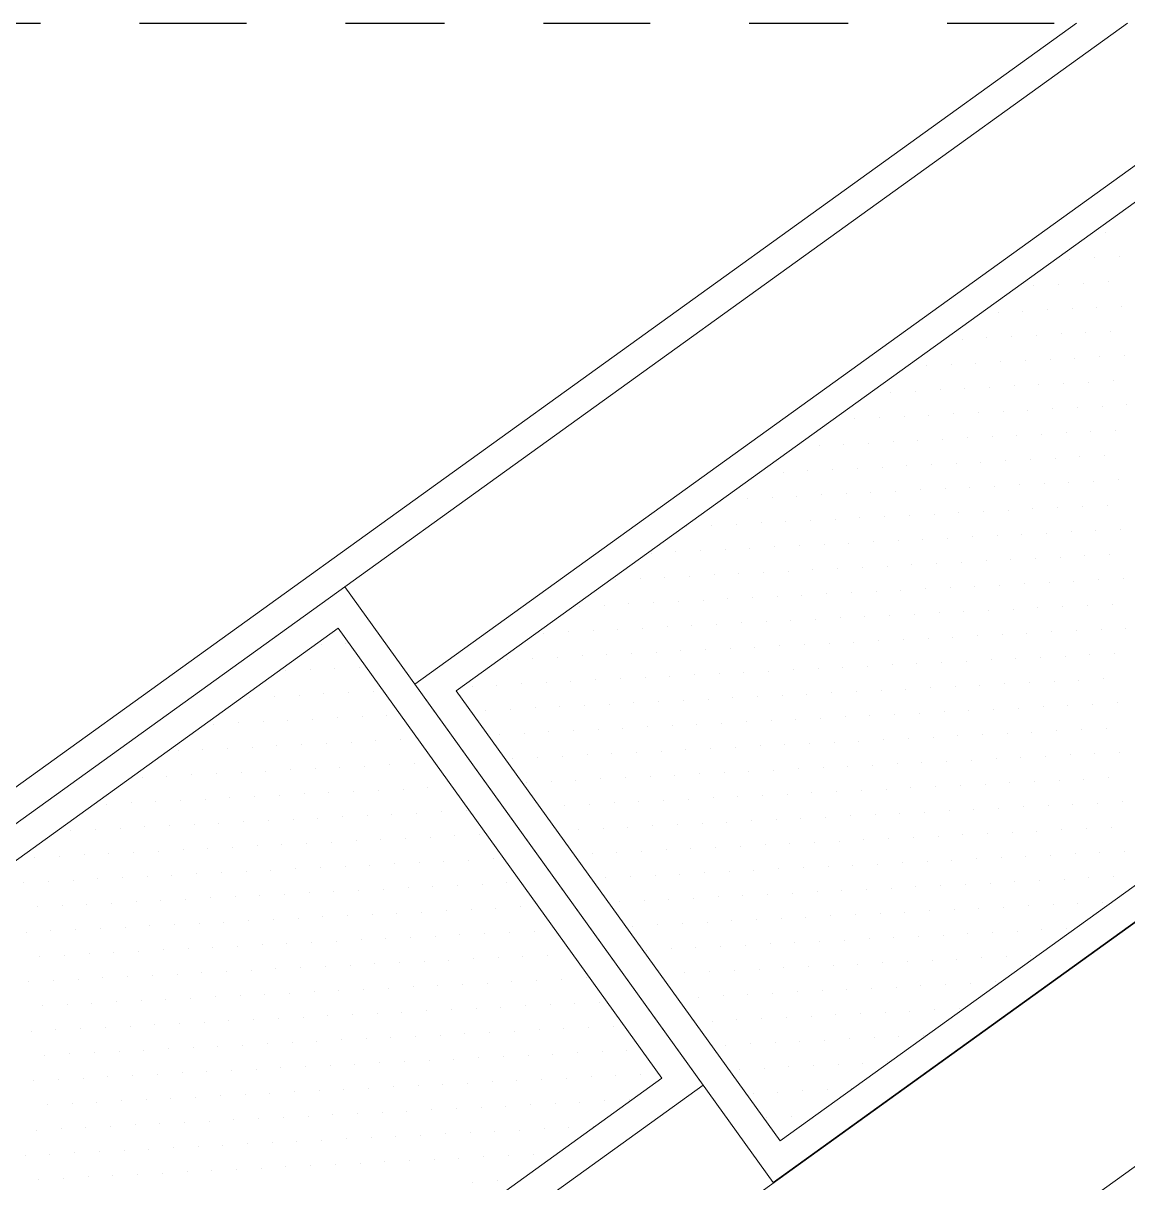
# Model space of a CAD drawing. Header units: inches. Extents: x -1721 to -585, y -6348 to -3019.
# Drawn here: x -822.639 to -821.523, y -3137.836 to -3136.665 of the extents above; entities that cross this region are included whole.
import ezdxf

# ---------------------------------------------------------------- set-up
doc = ezdxf.new("R2010")
doc.units = ezdxf.units.IN
doc.header["$MEASUREMENT"] = 0
doc.linetypes.add('$0$ACAD_ISO10W100', pattern=[18, 12, -3, 0, -3])
doc.layers.add('$0$AA pareti non sezionate', color=2, linetype='Continuous', lineweight=25)
doc.layers.add('$0$AA- arredo', color=8, linetype='Continuous', lineweight=18)

msp = doc.modelspace()

# ---------------------------------------------------------------- linework, layer by layer
at = {"layer": '$0$AA pareti non sezionate', "linetype": '$0$ACAD_ISO10W100', "ltscale": 0.009}
msp.add_line((-823.3371, -3136.6652), (-811.1798, -3136.6652), dxfattribs=at)
at = {"layer": '$0$AA- arredo'}
for p, q in [((-820.2544, -3136.6652), (-823.7544, -3139.1852)), ((-821.5744, -3136.6652), (-823.7544, -3138.2342)), ((-821.523, -3136.6652), (-823.7125, -3138.241)), ((-821.3158, -3136.6652), (-822.243, -3137.3325)), ((-821.2644, -3136.6652), (-822.2011, -3137.3393)), ((-821.8808, -3137.8357), (-820.2544, -3136.6652)), ((-821.874, -3137.7938), (-820.3058, -3136.6652)), ((-820.2544, -3136.9116), (-823.4121, -3139.1852)), ((-822.3137, -3137.2342), (-823.7125, -3138.241)), ((-821.9515, -3137.7374), (-822.3137, -3137.2342)), ((-822.3205, -3137.2761), (-823.6707, -3138.2478)), ((-821.9934, -3137.7306), (-822.3205, -3137.2761)), ((-822.243, -3137.3325), (-821.8808, -3137.8357)), ((-822.2011, -3137.3393), (-821.874, -3137.7938)), ((-823.3436, -3138.7024), (-821.9934, -3137.7306)), ((-823.3504, -3138.7442), (-821.9515, -3137.7374))]:
    msp.add_line(p, q, dxfattribs=at)
at = {"layer": '$0$AA- arredo', "linetype": 'Continuous'}
for p, q in [((-821.5451, -3136.8766), (-821.5451, -3136.8766)), ((-821.5313, -3136.9009), (-821.5313, -3136.9009)), ((-821.5813, -3136.9035), (-821.5813, -3136.9035)), ((-821.5563, -3136.9022), (-821.5563, -3136.9022)), ((-821.6175, -3136.9304), (-821.6175, -3136.9304)), ((-821.5925, -3136.9291), (-821.5925, -3136.9291)), ((-821.5675, -3136.9278), (-821.5675, -3136.9278)), ((-821.5426, -3136.9265), (-821.5426, -3136.9265)), ((-821.6536, -3136.9572), (-821.6536, -3136.9572)), ((-821.6287, -3136.956), (-821.6287, -3136.956)), ((-821.6037, -3136.9547), (-821.6037, -3136.9547)), ((-821.5787, -3136.9534), (-821.5787, -3136.9534)), ((-821.5538, -3136.9521), (-821.5538, -3136.9521)), ((-821.5288, -3136.9509), (-821.5288, -3136.9509)), ((-821.6649, -3136.9828), (-821.6649, -3136.9828)), ((-821.6399, -3136.9816), (-821.6399, -3136.9816)), ((-821.6149, -3136.9803), (-821.6149, -3136.9803)), ((-821.59, -3136.979), (-821.59, -3136.979)), ((-821.565, -3136.9777), (-821.565, -3136.9777)), ((-821.54, -3136.9765), (-821.54, -3136.9765)), ((-821.6898, -3136.9841), (-821.6898, -3136.9841)), ((-821.6261, -3137.0059), (-821.6261, -3137.0059)), ((-821.6012, -3137.0046), (-821.6012, -3137.0046)), ((-821.5762, -3137.0034), (-821.5762, -3137.0034)), ((-821.5512, -3137.0021), (-821.5512, -3137.0021)), ((-821.5263, -3137.0008), (-821.5263, -3137.0008)), ((-821.726, -3137.011), (-821.726, -3137.011)), ((-821.701, -3137.0097), (-821.701, -3137.0097)), ((-821.6761, -3137.0084), (-821.6761, -3137.0084)), ((-821.6511, -3137.0072), (-821.6511, -3137.0072)), ((-821.6124, -3137.0302), (-821.6124, -3137.0302)), ((-821.5874, -3137.029), (-821.5874, -3137.029)), ((-821.5624, -3137.0277), (-821.5624, -3137.0277)), ((-821.5375, -3137.0264), (-821.5375, -3137.0264)), ((-821.7622, -3137.0379), (-821.7622, -3137.0379)), ((-821.7372, -3137.0366), (-821.7372, -3137.0366)), ((-821.7122, -3137.0353), (-821.7122, -3137.0353)), ((-821.6873, -3137.034), (-821.6873, -3137.034)), ((-821.6623, -3137.0328), (-821.6623, -3137.0328)), ((-821.6373, -3137.0315), (-821.6373, -3137.0315)), ((-821.5737, -3137.0533), (-821.5737, -3137.0533)), ((-821.5487, -3137.052), (-821.5487, -3137.052)), ((-821.5237, -3137.0507), (-821.5237, -3137.0507)), ((-821.7984, -3137.0647), (-821.7984, -3137.0647)), ((-821.7734, -3137.0635), (-821.7734, -3137.0635)), ((-821.7484, -3137.0622), (-821.7484, -3137.0622)), ((-821.7235, -3137.0609), (-821.7235, -3137.0609)), ((-821.6985, -3137.0596), (-821.6985, -3137.0596)), ((-821.6735, -3137.0584), (-821.6735, -3137.0584)), ((-821.6486, -3137.0571), (-821.6486, -3137.0571)), ((-821.6236, -3137.0558), (-821.6236, -3137.0558)), ((-821.5986, -3137.0546), (-821.5986, -3137.0546)), ((-821.5349, -3137.0763), (-821.5349, -3137.0763)), ((-821.7846, -3137.0891), (-821.7846, -3137.0891)), ((-821.7596, -3137.0878), (-821.7596, -3137.0878)), ((-821.7347, -3137.0865), (-821.7347, -3137.0865)), ((-821.7097, -3137.0853), (-821.7097, -3137.0853)), ((-821.6847, -3137.084), (-821.6847, -3137.084)), ((-821.6598, -3137.0827), (-821.6598, -3137.0827)), ((-821.6348, -3137.0814), (-821.6348, -3137.0814)), ((-821.6098, -3137.0802), (-821.6098, -3137.0802)), ((-821.5849, -3137.0789), (-821.5849, -3137.0789)), ((-821.5599, -3137.0776), (-821.5599, -3137.0776)), ((-821.8345, -3137.0916), (-821.8345, -3137.0916)), ((-821.8096, -3137.0903), (-821.8096, -3137.0903)), ((-821.7459, -3137.1121), (-821.7459, -3137.1121)), ((-821.7209, -3137.1109), (-821.7209, -3137.1109)), ((-821.6959, -3137.1096), (-821.6959, -3137.1096)), ((-821.671, -3137.1083), (-821.671, -3137.1083)), ((-821.646, -3137.107), (-821.646, -3137.107)), ((-821.621, -3137.1058), (-821.621, -3137.1058)), ((-821.5961, -3137.1045), (-821.5961, -3137.1045)), ((-821.5711, -3137.1032), (-821.5711, -3137.1032)), ((-821.5461, -3137.102), (-821.5461, -3137.102)), ((-821.8957, -3137.1198), (-821.8957, -3137.1198)), ((-821.8707, -3137.1185), (-821.8707, -3137.1185)), ((-821.8458, -3137.1172), (-821.8458, -3137.1172)), ((-821.8208, -3137.1159), (-821.8208, -3137.1159)), ((-821.7958, -3137.1147), (-821.7958, -3137.1147)), ((-821.7708, -3137.1134), (-821.7708, -3137.1134)), ((-821.7072, -3137.1352), (-821.7072, -3137.1352)), ((-821.6822, -3137.1339), (-821.6822, -3137.1339)), ((-821.6572, -3137.1326), (-821.6572, -3137.1326)), ((-821.6323, -3137.1314), (-821.6323, -3137.1314)), ((-821.6073, -3137.1301), (-821.6073, -3137.1301)), ((-821.5823, -3137.1288), (-821.5823, -3137.1288)), ((-821.5574, -3137.1276), (-821.5574, -3137.1276)), ((-821.5324, -3137.1263), (-821.5324, -3137.1263)), ((-821.9319, -3137.1466), (-821.9319, -3137.1466)), ((-821.9069, -3137.1454), (-821.9069, -3137.1454)), ((-821.8819, -3137.1441), (-821.8819, -3137.1441)), ((-821.857, -3137.1428), (-821.857, -3137.1428)), ((-821.832, -3137.1415), (-821.832, -3137.1415)), ((-821.807, -3137.1403), (-821.807, -3137.1403)), ((-821.7821, -3137.139), (-821.7821, -3137.139)), ((-821.7571, -3137.1377), (-821.7571, -3137.1377)), ((-821.7321, -3137.1365), (-821.7321, -3137.1365)), ((-821.6684, -3137.1582), (-821.6684, -3137.1582)), ((-821.6435, -3137.157), (-821.6435, -3137.157)), ((-821.6185, -3137.1557), (-821.6185, -3137.1557)), ((-821.5935, -3137.1544), (-821.5935, -3137.1544)), ((-821.5686, -3137.1532), (-821.5686, -3137.1532)), ((-821.5436, -3137.1519), (-821.5436, -3137.1519)), ((-821.9181, -3137.171), (-821.9181, -3137.171)), ((-821.8931, -3137.1697), (-821.8931, -3137.1697)), ((-821.8682, -3137.1684), (-821.8682, -3137.1684)), ((-821.8432, -3137.1672), (-821.8432, -3137.1672)), ((-821.8182, -3137.1659), (-821.8182, -3137.1659)), ((-821.7933, -3137.1646), (-821.7933, -3137.1646)), ((-821.7683, -3137.1633), (-821.7683, -3137.1633)), ((-821.7433, -3137.1621), (-821.7433, -3137.1621)), ((-821.7184, -3137.1608), (-821.7184, -3137.1608)), ((-821.6934, -3137.1595), (-821.6934, -3137.1595)), ((-821.968, -3137.1735), (-821.968, -3137.1735)), ((-821.9431, -3137.1722), (-821.9431, -3137.1722)), ((-821.6547, -3137.1826), (-821.6547, -3137.1826)), ((-821.6297, -3137.1813), (-821.6297, -3137.1813)), ((-821.6047, -3137.18), (-821.6047, -3137.18)), ((-821.5798, -3137.1788), (-821.5798, -3137.1788)), ((-821.5548, -3137.1775), (-821.5548, -3137.1775)), ((-821.5298, -3137.1762), (-821.5298, -3137.1762)), ((-821.8794, -3137.194), (-821.8794, -3137.194)), ((-821.8544, -3137.1928), (-821.8544, -3137.1928)), ((-821.8295, -3137.1915), (-821.8295, -3137.1915)), ((-821.8045, -3137.1902), (-821.8045, -3137.1902)), ((-821.7795, -3137.1889), (-821.7795, -3137.1889)), ((-821.7545, -3137.1877), (-821.7545, -3137.1877)), ((-821.7296, -3137.1864), (-821.7296, -3137.1864)), ((-821.7046, -3137.1851), (-821.7046, -3137.1851)), ((-821.6796, -3137.1839), (-821.6796, -3137.1839)), ((-822.0042, -3137.2004), (-822.0042, -3137.2004)), ((-821.9793, -3137.1991), (-821.9793, -3137.1991)), ((-821.9543, -3137.1978), (-821.9543, -3137.1978)), ((-821.9293, -3137.1966), (-821.9293, -3137.1966)), ((-821.9044, -3137.1953), (-821.9044, -3137.1953)), ((-821.616, -3137.2056), (-821.616, -3137.2056)), ((-821.591, -3137.2044), (-821.591, -3137.2044)), ((-821.566, -3137.2031), (-821.566, -3137.2031)), ((-821.5411, -3137.2018), (-821.5411, -3137.2018)), ((-821.8407, -3137.2171), (-821.8407, -3137.2171)), ((-821.8157, -3137.2158), (-821.8157, -3137.2158)), ((-821.7907, -3137.2145), (-821.7907, -3137.2145)), ((-821.7658, -3137.2133), (-821.7658, -3137.2133)), ((-821.7408, -3137.212), (-821.7408, -3137.212)), ((-821.7158, -3137.2107), (-821.7158, -3137.2107)), ((-821.6909, -3137.2095), (-821.6909, -3137.2095)), ((-821.6659, -3137.2082), (-821.6659, -3137.2082)), ((-821.6409, -3137.2069), (-821.6409, -3137.2069)), ((-822.0404, -3137.2273), (-822.0404, -3137.2273)), ((-822.0154, -3137.226), (-822.0154, -3137.226)), ((-821.9905, -3137.2247), (-821.9905, -3137.2247)), ((-821.9655, -3137.2234), (-821.9655, -3137.2234)), ((-821.9405, -3137.2222), (-821.9405, -3137.2222)), ((-821.9156, -3137.2209), (-821.9156, -3137.2209)), ((-821.8906, -3137.2196), (-821.8906, -3137.2196)), ((-821.8656, -3137.2184), (-821.8656, -3137.2184)), ((-821.5772, -3137.2287), (-821.5772, -3137.2287)), ((-821.5523, -3137.2274), (-821.5523, -3137.2274)), ((-821.5273, -3137.2262), (-821.5273, -3137.2262)), ((-821.8019, -3137.2401), (-821.8019, -3137.2401)), ((-821.777, -3137.2389), (-821.777, -3137.2389)), ((-821.752, -3137.2376), (-821.752, -3137.2376)), ((-821.727, -3137.2363), (-821.727, -3137.2363)), ((-821.7021, -3137.2351), (-821.7021, -3137.2351)), ((-821.6771, -3137.2338), (-821.6771, -3137.2338)), ((-821.6521, -3137.2325), (-821.6521, -3137.2325)), ((-821.6272, -3137.2312), (-821.6272, -3137.2312)), ((-821.6022, -3137.23), (-821.6022, -3137.23)), ((-822.0516, -3137.2529), (-822.0516, -3137.2529)), ((-822.0266, -3137.2516), (-822.0266, -3137.2516)), ((-822.0017, -3137.2503), (-822.0017, -3137.2503)), ((-821.9767, -3137.2491), (-821.9767, -3137.2491)), ((-821.9517, -3137.2478), (-821.9517, -3137.2478)), ((-821.9268, -3137.2465), (-821.9268, -3137.2465)), ((-821.9018, -3137.2452), (-821.9018, -3137.2452)), ((-821.8768, -3137.244), (-821.8768, -3137.244)), ((-821.8519, -3137.2427), (-821.8519, -3137.2427)), ((-821.8269, -3137.2414), (-821.8269, -3137.2414)), ((-821.5385, -3137.2518), (-821.5385, -3137.2518)), ((-822.0766, -3137.2541), (-822.0766, -3137.2541)), ((-821.7882, -3137.2645), (-821.7882, -3137.2645)), ((-821.7632, -3137.2632), (-821.7632, -3137.2632)), ((-821.7382, -3137.2619), (-821.7382, -3137.2619)), ((-821.7133, -3137.2607), (-821.7133, -3137.2607)), ((-821.6883, -3137.2594), (-821.6883, -3137.2594)), ((-821.6633, -3137.2581), (-821.6633, -3137.2581)), ((-821.6384, -3137.2568), (-821.6384, -3137.2568)), ((-821.6134, -3137.2556), (-821.6134, -3137.2556)), ((-821.5884, -3137.2543), (-821.5884, -3137.2543)), ((-821.5635, -3137.253), (-821.5635, -3137.253)), ((-822.0129, -3137.2759), (-822.0129, -3137.2759)), ((-821.9879, -3137.2747), (-821.9879, -3137.2747)), ((-821.963, -3137.2734), (-821.963, -3137.2734)), ((-821.938, -3137.2721), (-821.938, -3137.2721)), ((-821.913, -3137.2708), (-821.913, -3137.2708)), ((-821.8881, -3137.2696), (-821.8881, -3137.2696)), ((-821.8631, -3137.2683), (-821.8631, -3137.2683)), ((-821.8381, -3137.267), (-821.8381, -3137.267)), ((-821.8131, -3137.2658), (-821.8131, -3137.2658)), ((-821.5248, -3137.2761), (-821.5248, -3137.2761)), ((-822.1128, -3137.281), (-822.1128, -3137.281)), ((-822.0878, -3137.2797), (-822.0878, -3137.2797)), ((-822.0628, -3137.2785), (-822.0628, -3137.2785)), ((-822.0379, -3137.2772), (-822.0379, -3137.2772)), ((-821.7495, -3137.2875), (-821.7495, -3137.2875)), ((-821.7245, -3137.2863), (-821.7245, -3137.2863)), ((-821.6995, -3137.285), (-821.6995, -3137.285)), ((-821.6746, -3137.2837), (-821.6746, -3137.2837)), ((-821.6496, -3137.2824), (-821.6496, -3137.2824)), ((-821.6246, -3137.2812), (-821.6246, -3137.2812)), ((-821.5997, -3137.2799), (-821.5997, -3137.2799)), ((-821.5747, -3137.2786), (-821.5747, -3137.2786)), ((-821.5497, -3137.2774), (-821.5497, -3137.2774)), ((-822.3375, -3137.2925), (-822.3375, -3137.2925)), ((-822.3125, -3137.2912), (-822.3125, -3137.2912)), ((-821.9742, -3137.299), (-821.9742, -3137.299)), ((-821.9492, -3137.2977), (-821.9492, -3137.2977)), ((-821.9242, -3137.2964), (-821.9242, -3137.2964)), ((-821.8993, -3137.2952), (-821.8993, -3137.2952)), ((-821.8743, -3137.2939), (-821.8743, -3137.2939)), ((-821.8493, -3137.2926), (-821.8493, -3137.2926)), ((-821.8244, -3137.2914), (-821.8244, -3137.2914)), ((-821.7994, -3137.2901), (-821.7994, -3137.2901)), ((-821.7744, -3137.2888), (-821.7744, -3137.2888)), ((-822.1489, -3137.3079), (-822.1489, -3137.3079)), ((-822.124, -3137.3066), (-822.124, -3137.3066)), ((-822.099, -3137.3053), (-822.099, -3137.3053)), ((-822.074, -3137.3041), (-822.074, -3137.3041)), ((-822.0491, -3137.3028), (-822.0491, -3137.3028)), ((-822.0241, -3137.3015), (-822.0241, -3137.3015)), ((-821.9991, -3137.3003), (-821.9991, -3137.3003)), ((-821.7107, -3137.3106), (-821.7107, -3137.3106)), ((-821.6858, -3137.3093), (-821.6858, -3137.3093)), ((-821.6608, -3137.3081), (-821.6608, -3137.3081)), ((-821.6358, -3137.3068), (-821.6358, -3137.3068)), ((-821.6109, -3137.3055), (-821.6109, -3137.3055)), ((-821.5859, -3137.3042), (-821.5859, -3137.3042)), ((-821.5609, -3137.303), (-821.5609, -3137.303)), ((-821.536, -3137.3017), (-821.536, -3137.3017)), ((-822.3736, -3137.3193), (-822.3736, -3137.3193)), ((-822.3487, -3137.3181), (-822.3487, -3137.3181)), ((-822.3237, -3137.3168), (-822.3237, -3137.3168)), ((-822.2987, -3137.3155), (-822.2987, -3137.3155)), ((-821.9354, -3137.322), (-821.9354, -3137.322)), ((-821.9105, -3137.3208), (-821.9105, -3137.3208)), ((-821.8855, -3137.3195), (-821.8855, -3137.3195)), ((-821.8605, -3137.3182), (-821.8605, -3137.3182)), ((-821.8356, -3137.317), (-821.8356, -3137.317)), ((-821.8106, -3137.3157), (-821.8106, -3137.3157)), ((-821.7856, -3137.3144), (-821.7856, -3137.3144)), ((-821.7607, -3137.3131), (-821.7607, -3137.3131)), ((-821.7357, -3137.3119), (-821.7357, -3137.3119)), ((-822.1851, -3137.3348), (-822.1851, -3137.3348)), ((-822.1602, -3137.3335), (-822.1602, -3137.3335)), ((-822.1352, -3137.3322), (-822.1352, -3137.3322)), ((-822.1102, -3137.331), (-822.1102, -3137.331)), ((-822.0852, -3137.3297), (-822.0852, -3137.3297)), ((-822.0603, -3137.3284), (-822.0603, -3137.3284)), ((-822.0353, -3137.3271), (-822.0353, -3137.3271)), ((-822.0103, -3137.3259), (-822.0103, -3137.3259)), ((-821.9854, -3137.3246), (-821.9854, -3137.3246)), ((-821.9604, -3137.3233), (-821.9604, -3137.3233)), ((-821.697, -3137.3349), (-821.697, -3137.3349)), ((-821.672, -3137.3337), (-821.672, -3137.3337)), ((-821.647, -3137.3324), (-821.647, -3137.3324)), ((-821.6221, -3137.3311), (-821.6221, -3137.3311)), ((-821.5971, -3137.3298), (-821.5971, -3137.3298)), ((-821.5721, -3137.3286), (-821.5721, -3137.3286)), ((-821.5472, -3137.3273), (-821.5472, -3137.3273)), ((-822.4098, -3137.3462), (-822.4098, -3137.3462)), ((-822.3849, -3137.3449), (-822.3849, -3137.3449)), ((-822.3599, -3137.3437), (-822.3599, -3137.3437)), ((-822.3349, -3137.3424), (-822.3349, -3137.3424)), ((-822.31, -3137.3411), (-822.31, -3137.3411)), ((-822.285, -3137.3399), (-822.285, -3137.3399)), ((-821.9217, -3137.3464), (-821.9217, -3137.3464)), ((-821.8967, -3137.3451), (-821.8967, -3137.3451)), ((-821.8718, -3137.3438), (-821.8718, -3137.3438)), ((-821.8468, -3137.3426), (-821.8468, -3137.3426)), ((-821.8218, -3137.3413), (-821.8218, -3137.3413)), ((-821.7968, -3137.34), (-821.7968, -3137.34)), ((-821.7719, -3137.3387), (-821.7719, -3137.3387)), ((-821.7469, -3137.3375), (-821.7469, -3137.3375)), ((-821.7219, -3137.3362), (-821.7219, -3137.3362)), ((-822.1464, -3137.3578), (-822.1464, -3137.3578)), ((-822.1214, -3137.3566), (-822.1214, -3137.3566)), ((-822.0965, -3137.3553), (-822.0965, -3137.3553)), ((-822.0715, -3137.354), (-822.0715, -3137.354)), ((-822.0465, -3137.3527), (-822.0465, -3137.3527)), ((-822.0216, -3137.3515), (-822.0216, -3137.3515)), ((-821.9966, -3137.3502), (-821.9966, -3137.3502)), ((-821.9716, -3137.3489), (-821.9716, -3137.3489)), ((-821.9467, -3137.3477), (-821.9467, -3137.3477)), ((-821.6583, -3137.358), (-821.6583, -3137.358)), ((-821.6333, -3137.3567), (-821.6333, -3137.3567)), ((-821.6083, -3137.3554), (-821.6083, -3137.3554)), ((-821.5834, -3137.3542), (-821.5834, -3137.3542)), ((-821.5584, -3137.3529), (-821.5584, -3137.3529)), ((-821.5334, -3137.3516), (-821.5334, -3137.3516)), ((-822.3711, -3137.3693), (-822.3711, -3137.3693)), ((-822.3461, -3137.368), (-822.3461, -3137.368)), ((-822.3212, -3137.3667), (-822.3212, -3137.3667)), ((-822.2962, -3137.3655), (-822.2962, -3137.3655)), ((-822.2712, -3137.3642), (-822.2712, -3137.3642)), ((-822.1714, -3137.3591), (-822.1714, -3137.3591)), ((-821.883, -3137.3694), (-821.883, -3137.3694)), ((-821.858, -3137.3682), (-821.858, -3137.3682)), ((-821.833, -3137.3669), (-821.833, -3137.3669)), ((-821.8081, -3137.3656), (-821.8081, -3137.3656)), ((-821.7831, -3137.3643), (-821.7831, -3137.3643)), ((-821.7581, -3137.3631), (-821.7581, -3137.3631)), ((-821.7332, -3137.3618), (-821.7332, -3137.3618)), ((-821.7082, -3137.3605), (-821.7082, -3137.3605)), ((-821.6832, -3137.3593), (-821.6832, -3137.3593)), ((-822.446, -3137.3731), (-822.446, -3137.3731)), ((-822.421, -3137.3718), (-822.421, -3137.3718)), ((-822.3961, -3137.3706), (-822.3961, -3137.3706)), ((-822.1077, -3137.3809), (-822.1077, -3137.3809)), ((-822.0827, -3137.3796), (-822.0827, -3137.3796)), ((-822.0577, -3137.3783), (-822.0577, -3137.3783)), ((-822.0328, -3137.3771), (-822.0328, -3137.3771)), ((-822.0078, -3137.3758), (-822.0078, -3137.3758)), ((-821.9828, -3137.3745), (-821.9828, -3137.3745)), ((-821.9579, -3137.3733), (-821.9579, -3137.3733)), ((-821.9329, -3137.372), (-821.9329, -3137.372)), ((-821.9079, -3137.3707), (-821.9079, -3137.3707)), ((-821.6195, -3137.381), (-821.6195, -3137.381)), ((-821.5946, -3137.3798), (-821.5946, -3137.3798)), ((-821.5696, -3137.3785), (-821.5696, -3137.3785)), ((-821.5446, -3137.3772), (-821.5446, -3137.3772)), ((-822.3324, -3137.3923), (-822.3324, -3137.3923)), ((-822.3074, -3137.3911), (-822.3074, -3137.3911)), ((-822.2824, -3137.3898), (-822.2824, -3137.3898)), ((-822.2575, -3137.3885), (-822.2575, -3137.3885)), ((-822.1576, -3137.3834), (-822.1576, -3137.3834)), ((-822.1326, -3137.3822), (-822.1326, -3137.3822)), ((-821.8442, -3137.3925), (-821.8442, -3137.3925)), ((-821.8193, -3137.3912), (-821.8193, -3137.3912)), ((-821.7943, -3137.39), (-821.7943, -3137.39)), ((-821.7693, -3137.3887), (-821.7693, -3137.3887)), ((-821.7444, -3137.3874), (-821.7444, -3137.3874)), ((-821.7194, -3137.3861), (-821.7194, -3137.3861)), ((-821.6944, -3137.3849), (-821.6944, -3137.3849)), ((-821.6695, -3137.3836), (-821.6695, -3137.3836)), ((-821.6445, -3137.3823), (-821.6445, -3137.3823)), ((-822.4822, -3137.4), (-822.4822, -3137.4)), ((-822.4572, -3137.3987), (-822.4572, -3137.3987)), ((-822.4323, -3137.3974), (-822.4323, -3137.3974)), ((-822.4073, -3137.3962), (-822.4073, -3137.3962)), ((-822.3823, -3137.3949), (-822.3823, -3137.3949)), ((-822.3573, -3137.3936), (-822.3573, -3137.3936)), ((-822.0939, -3137.4052), (-822.0939, -3137.4052)), ((-822.0689, -3137.4039), (-822.0689, -3137.4039)), ((-822.044, -3137.4027), (-822.044, -3137.4027)), ((-822.019, -3137.4014), (-822.019, -3137.4014)), ((-821.994, -3137.4001), (-821.994, -3137.4001)), ((-821.9691, -3137.3989), (-821.9691, -3137.3989)), ((-821.9441, -3137.3976), (-821.9441, -3137.3976)), ((-821.9191, -3137.3963), (-821.9191, -3137.3963)), ((-821.8942, -3137.395), (-821.8942, -3137.395)), ((-821.8692, -3137.3938), (-821.8692, -3137.3938)), ((-821.5808, -3137.4041), (-821.5808, -3137.4041)), ((-821.5558, -3137.4028), (-821.5558, -3137.4028)), ((-821.5309, -3137.4016), (-821.5309, -3137.4016)), ((-822.3186, -3137.4167), (-822.3186, -3137.4167)), ((-822.2937, -3137.4154), (-822.2937, -3137.4154)), ((-822.2687, -3137.4141), (-822.2687, -3137.4141)), ((-822.2437, -3137.4129), (-822.2437, -3137.4129)), ((-822.1439, -3137.4078), (-822.1439, -3137.4078)), ((-822.1189, -3137.4065), (-822.1189, -3137.4065)), ((-821.8305, -3137.4168), (-821.8305, -3137.4168)), ((-821.8055, -3137.4156), (-821.8055, -3137.4156)), ((-821.7805, -3137.4143), (-821.7805, -3137.4143)), ((-821.7556, -3137.413), (-821.7556, -3137.413)), ((-821.7306, -3137.4117), (-821.7306, -3137.4117)), ((-821.7056, -3137.4105), (-821.7056, -3137.4105)), ((-821.6807, -3137.4092), (-821.6807, -3137.4092)), ((-821.6557, -3137.4079), (-821.6557, -3137.4079)), ((-821.6307, -3137.4067), (-821.6307, -3137.4067)), ((-821.6058, -3137.4054), (-821.6058, -3137.4054)), ((-822.5184, -3137.4268), (-822.5184, -3137.4268)), ((-822.4934, -3137.4256), (-822.4934, -3137.4256)), ((-822.4684, -3137.4243), (-822.4684, -3137.4243)), ((-822.4435, -3137.423), (-822.4435, -3137.423)), ((-822.4185, -3137.4218), (-822.4185, -3137.4218)), ((-822.3935, -3137.4205), (-822.3935, -3137.4205)), ((-822.3686, -3137.4192), (-822.3686, -3137.4192)), ((-822.3436, -3137.4179), (-822.3436, -3137.4179)), ((-822.0552, -3137.4283), (-822.0552, -3137.4283)), ((-822.0302, -3137.427), (-822.0302, -3137.427)), ((-822.0053, -3137.4257), (-822.0053, -3137.4257)), ((-821.9803, -3137.4245), (-821.9803, -3137.4245)), ((-821.9553, -3137.4232), (-821.9553, -3137.4232)), ((-821.9304, -3137.4219), (-821.9304, -3137.4219)), ((-821.9054, -3137.4206), (-821.9054, -3137.4206)), ((-821.8804, -3137.4194), (-821.8804, -3137.4194)), ((-821.8555, -3137.4181), (-821.8555, -3137.4181)), ((-821.5671, -3137.4284), (-821.5671, -3137.4284)), ((-821.5421, -3137.4272), (-821.5421, -3137.4272)), ((-822.2799, -3137.4397), (-822.2799, -3137.4397)), ((-822.2549, -3137.4385), (-822.2549, -3137.4385)), ((-822.23, -3137.4372), (-822.23, -3137.4372)), ((-822.1301, -3137.4321), (-822.1301, -3137.4321)), ((-822.1051, -3137.4308), (-822.1051, -3137.4308)), ((-822.0802, -3137.4296), (-822.0802, -3137.4296)), ((-821.7918, -3137.4399), (-821.7918, -3137.4399)), ((-821.7668, -3137.4386), (-821.7668, -3137.4386)), ((-821.7418, -3137.4373), (-821.7418, -3137.4373)), ((-821.7169, -3137.4361), (-821.7169, -3137.4361)), ((-821.6919, -3137.4348), (-821.6919, -3137.4348)), ((-821.6669, -3137.4335), (-821.6669, -3137.4335)), ((-821.642, -3137.4323), (-821.642, -3137.4323)), ((-821.617, -3137.431), (-821.617, -3137.431)), ((-821.592, -3137.4297), (-821.592, -3137.4297)), ((-822.5046, -3137.4512), (-822.5046, -3137.4512)), ((-822.4796, -3137.4499), (-822.4796, -3137.4499)), ((-822.4547, -3137.4486), (-822.4547, -3137.4486)), ((-822.4297, -3137.4474), (-822.4297, -3137.4474)), ((-822.4047, -3137.4461), (-822.4047, -3137.4461)), ((-822.3798, -3137.4448), (-822.3798, -3137.4448)), ((-822.3548, -3137.4435), (-822.3548, -3137.4435)), ((-822.3298, -3137.4423), (-822.3298, -3137.4423)), ((-822.3049, -3137.441), (-822.3049, -3137.441)), ((-822.0165, -3137.4513), (-822.0165, -3137.4513)), ((-821.9915, -3137.4501), (-821.9915, -3137.4501)), ((-821.9665, -3137.4488), (-821.9665, -3137.4488)), ((-821.9416, -3137.4475), (-821.9416, -3137.4475)), ((-821.9166, -3137.4462), (-821.9166, -3137.4462)), ((-821.8916, -3137.445), (-821.8916, -3137.445)), ((-821.8667, -3137.4437), (-821.8667, -3137.4437)), ((-821.8417, -3137.4424), (-821.8417, -3137.4424)), ((-821.8167, -3137.4412), (-821.8167, -3137.4412)), ((-821.5283, -3137.4515), (-821.5283, -3137.4515)), ((-822.5545, -3137.4537), (-822.5545, -3137.4537)), ((-822.5296, -3137.4525), (-822.5296, -3137.4525)), ((-822.2412, -3137.4628), (-822.2412, -3137.4628)), ((-822.2162, -3137.4615), (-822.2162, -3137.4615)), ((-822.1912, -3137.4602), (-822.1912, -3137.4602)), ((-822.1163, -3137.4564), (-822.1163, -3137.4564)), ((-822.0914, -3137.4552), (-822.0914, -3137.4552)), ((-822.0664, -3137.4539), (-822.0664, -3137.4539)), ((-822.0414, -3137.4526), (-822.0414, -3137.4526)), ((-821.753, -3137.4629), (-821.753, -3137.4629)), ((-821.7281, -3137.4617), (-821.7281, -3137.4617)), ((-821.7031, -3137.4604), (-821.7031, -3137.4604)), ((-821.6781, -3137.4591), (-821.6781, -3137.4591)), ((-821.6532, -3137.4579), (-821.6532, -3137.4579)), ((-821.6282, -3137.4566), (-821.6282, -3137.4566)), ((-821.6032, -3137.4553), (-821.6032, -3137.4553)), ((-821.5783, -3137.454), (-821.5783, -3137.454)), ((-821.5533, -3137.4528), (-821.5533, -3137.4528)), ((-822.4659, -3137.4742), (-822.4659, -3137.4742)), ((-822.4409, -3137.473), (-822.4409, -3137.473)), ((-822.416, -3137.4717), (-822.416, -3137.4717)), ((-822.391, -3137.4704), (-822.391, -3137.4704)), ((-822.366, -3137.4691), (-822.366, -3137.4691)), ((-822.341, -3137.4679), (-822.341, -3137.4679)), ((-822.3161, -3137.4666), (-822.3161, -3137.4666)), ((-822.2911, -3137.4653), (-822.2911, -3137.4653)), ((-822.2661, -3137.4641), (-822.2661, -3137.4641)), ((-821.9777, -3137.4744), (-821.9777, -3137.4744)), ((-821.9528, -3137.4731), (-821.9528, -3137.4731)), ((-821.9278, -3137.4719), (-821.9278, -3137.4719)), ((-821.9028, -3137.4706), (-821.9028, -3137.4706)), ((-821.8779, -3137.4693), (-821.8779, -3137.4693)), ((-821.8529, -3137.468), (-821.8529, -3137.468)), ((-821.8279, -3137.4668), (-821.8279, -3137.4668)), ((-821.803, -3137.4655), (-821.803, -3137.4655)), ((-821.778, -3137.4642), (-821.778, -3137.4642)), ((-822.5907, -3137.4806), (-822.5907, -3137.4806)), ((-822.5658, -3137.4793), (-822.5658, -3137.4793)), ((-822.5408, -3137.4781), (-822.5408, -3137.4781)), ((-822.5158, -3137.4768), (-822.5158, -3137.4768)), ((-822.4909, -3137.4755), (-822.4909, -3137.4755)), ((-822.2274, -3137.4871), (-822.2274, -3137.4871)), ((-822.2025, -3137.4858), (-822.2025, -3137.4858)), ((-822.1775, -3137.4846), (-822.1775, -3137.4846)), ((-822.0776, -3137.4795), (-822.0776, -3137.4795)), ((-822.0526, -3137.4782), (-822.0526, -3137.4782)), ((-822.0277, -3137.4769), (-822.0277, -3137.4769)), ((-822.0027, -3137.4757), (-822.0027, -3137.4757)), ((-821.7143, -3137.486), (-821.7143, -3137.486)), ((-821.6893, -3137.4847), (-821.6893, -3137.4847)), ((-821.6644, -3137.4835), (-821.6644, -3137.4835)), ((-821.6394, -3137.4822), (-821.6394, -3137.4822)), ((-821.6144, -3137.4809), (-821.6144, -3137.4809)), ((-821.5895, -3137.4796), (-821.5895, -3137.4796)), ((-821.5645, -3137.4784), (-821.5645, -3137.4784)), ((-821.5395, -3137.4771), (-821.5395, -3137.4771)), ((-822.4521, -3137.4986), (-822.4521, -3137.4986)), ((-822.4272, -3137.4973), (-822.4272, -3137.4973)), ((-822.4022, -3137.496), (-822.4022, -3137.496)), ((-822.3772, -3137.4948), (-822.3772, -3137.4948)), ((-822.3523, -3137.4935), (-822.3523, -3137.4935)), ((-822.3273, -3137.4922), (-822.3273, -3137.4922)), ((-822.3023, -3137.4909), (-822.3023, -3137.4909)), ((-822.2774, -3137.4897), (-822.2774, -3137.4897)), ((-822.2524, -3137.4884), (-822.2524, -3137.4884)), ((-821.964, -3137.4987), (-821.964, -3137.4987)), ((-821.939, -3137.4975), (-821.939, -3137.4975)), ((-821.9141, -3137.4962), (-821.9141, -3137.4962)), ((-821.8891, -3137.4949), (-821.8891, -3137.4949)), ((-821.8641, -3137.4936), (-821.8641, -3137.4936)), ((-821.8392, -3137.4924), (-821.8392, -3137.4924)), ((-821.8142, -3137.4911), (-821.8142, -3137.4911)), ((-821.7892, -3137.4898), (-821.7892, -3137.4898)), ((-821.7642, -3137.4886), (-821.7642, -3137.4886)), ((-821.7393, -3137.4873), (-821.7393, -3137.4873)), ((-822.6269, -3137.5075), (-822.6269, -3137.5075)), ((-822.6019, -3137.5062), (-822.6019, -3137.5062)), ((-822.577, -3137.5049), (-822.577, -3137.5049)), ((-822.552, -3137.5037), (-822.552, -3137.5037)), ((-822.527, -3137.5024), (-822.527, -3137.5024)), ((-822.5021, -3137.5011), (-822.5021, -3137.5011)), ((-822.4771, -3137.4998), (-822.4771, -3137.4998)), ((-822.1887, -3137.5102), (-822.1887, -3137.5102)), ((-822.1637, -3137.5089), (-822.1637, -3137.5089)), ((-822.0639, -3137.5038), (-822.0639, -3137.5038)), ((-822.0389, -3137.5025), (-822.0389, -3137.5025)), ((-822.0139, -3137.5013), (-822.0139, -3137.5013)), ((-821.989, -3137.5), (-821.989, -3137.5)), ((-821.7006, -3137.5103), (-821.7006, -3137.5103)), ((-821.6756, -3137.5091), (-821.6756, -3137.5091)), ((-821.6506, -3137.5078), (-821.6506, -3137.5078)), ((-821.6257, -3137.5065), (-821.6257, -3137.5065)), ((-821.6007, -3137.5052), (-821.6007, -3137.5052)), ((-821.5757, -3137.504), (-821.5757, -3137.504)), ((-821.5508, -3137.5027), (-821.5508, -3137.5027)), ((-821.5258, -3137.5014), (-821.5258, -3137.5014)), ((-822.4134, -3137.5216), (-822.4134, -3137.5216)), ((-822.3884, -3137.5204), (-822.3884, -3137.5204)), ((-822.3635, -3137.5191), (-822.3635, -3137.5191)), ((-822.3385, -3137.5178), (-822.3385, -3137.5178)), ((-822.3135, -3137.5165), (-822.3135, -3137.5165)), ((-822.2886, -3137.5153), (-822.2886, -3137.5153)), ((-822.2636, -3137.514), (-822.2636, -3137.514)), ((-822.2386, -3137.5127), (-822.2386, -3137.5127)), ((-822.2137, -3137.5115), (-822.2137, -3137.5115)), ((-821.9253, -3137.5218), (-821.9253, -3137.5218)), ((-821.9003, -3137.5205), (-821.9003, -3137.5205)), ((-821.8753, -3137.5192), (-821.8753, -3137.5192)), ((-821.8504, -3137.518), (-821.8504, -3137.518)), ((-821.8254, -3137.5167), (-821.8254, -3137.5167)), ((-821.8004, -3137.5154), (-821.8004, -3137.5154)), ((-821.7755, -3137.5142), (-821.7755, -3137.5142)), ((-821.7505, -3137.5129), (-821.7505, -3137.5129)), ((-821.7255, -3137.5116), (-821.7255, -3137.5116)), ((-822.6381, -3137.5331), (-822.6381, -3137.5331)), ((-822.6131, -3137.5318), (-822.6131, -3137.5318)), ((-822.5882, -3137.5305), (-822.5882, -3137.5305)), ((-822.5632, -3137.5293), (-822.5632, -3137.5293)), ((-822.5382, -3137.528), (-822.5382, -3137.528)), ((-822.5133, -3137.5267), (-822.5133, -3137.5267)), ((-822.4883, -3137.5254), (-822.4883, -3137.5254)), ((-822.4633, -3137.5242), (-822.4633, -3137.5242)), ((-822.4384, -3137.5229), (-822.4384, -3137.5229)), ((-822.15, -3137.5332), (-822.15, -3137.5332)), ((-822.0501, -3137.5281), (-822.0501, -3137.5281)), ((-822.0251, -3137.5269), (-822.0251, -3137.5269)), ((-822.0002, -3137.5256), (-822.0002, -3137.5256)), ((-821.9752, -3137.5243), (-821.9752, -3137.5243)), ((-821.9502, -3137.5231), (-821.9502, -3137.5231)), ((-821.6618, -3137.5334), (-821.6618, -3137.5334)), ((-821.6369, -3137.5321), (-821.6369, -3137.5321)), ((-821.6119, -3137.5309), (-821.6119, -3137.5309)), ((-821.5869, -3137.5296), (-821.5869, -3137.5296)), ((-821.562, -3137.5283), (-821.562, -3137.5283)), ((-821.537, -3137.527), (-821.537, -3137.527)), ((-822.3747, -3137.5447), (-822.3747, -3137.5447)), ((-822.3497, -3137.5434), (-822.3497, -3137.5434)), ((-822.3247, -3137.5421), (-822.3247, -3137.5421)), ((-822.2998, -3137.5409), (-822.2998, -3137.5409)), ((-822.2748, -3137.5396), (-822.2748, -3137.5396)), ((-822.2498, -3137.5383), (-822.2498, -3137.5383)), ((-822.2249, -3137.5371), (-822.2249, -3137.5371)), ((-822.1999, -3137.5358), (-822.1999, -3137.5358)), ((-822.1749, -3137.5345), (-822.1749, -3137.5345)), ((-821.8865, -3137.5448), (-821.8865, -3137.5448)), ((-821.8616, -3137.5436), (-821.8616, -3137.5436)), ((-821.8366, -3137.5423), (-821.8366, -3137.5423)), ((-821.8116, -3137.541), (-821.8116, -3137.541)), ((-821.7867, -3137.5398), (-821.7867, -3137.5398)), ((-821.7617, -3137.5385), (-821.7617, -3137.5385)), ((-821.7367, -3137.5372), (-821.7367, -3137.5372)), ((-821.7118, -3137.5359), (-821.7118, -3137.5359)), ((-821.6868, -3137.5347), (-821.6868, -3137.5347)), ((-822.6244, -3137.5574), (-822.6244, -3137.5574)), ((-822.5994, -3137.5561), (-822.5994, -3137.5561)), ((-822.5744, -3137.5549), (-822.5744, -3137.5549)), ((-822.5495, -3137.5536), (-822.5495, -3137.5536)), ((-822.5245, -3137.5523), (-822.5245, -3137.5523)), ((-822.4995, -3137.551), (-822.4995, -3137.551)), ((-822.4746, -3137.5498), (-822.4746, -3137.5498)), ((-822.4496, -3137.5485), (-822.4496, -3137.5485)), ((-822.4246, -3137.5472), (-822.4246, -3137.5472)), ((-822.3997, -3137.546), (-822.3997, -3137.546)), ((-822.0363, -3137.5525), (-822.0363, -3137.5525)), ((-822.0114, -3137.5512), (-822.0114, -3137.5512)), ((-821.9864, -3137.5499), (-821.9864, -3137.5499)), ((-821.9614, -3137.5487), (-821.9614, -3137.5487)), ((-821.9365, -3137.5474), (-821.9365, -3137.5474)), ((-821.9115, -3137.5461), (-821.9115, -3137.5461)), ((-821.6231, -3137.5565), (-821.6231, -3137.5565)), ((-821.5981, -3137.5552), (-821.5981, -3137.5552)), ((-821.5732, -3137.5539), (-821.5732, -3137.5539)), ((-821.5482, -3137.5526), (-821.5482, -3137.5526)), ((-822.3609, -3137.569), (-822.3609, -3137.569)), ((-822.336, -3137.5677), (-822.336, -3137.5677)), ((-822.311, -3137.5665), (-822.311, -3137.5665)), ((-822.286, -3137.5652), (-822.286, -3137.5652)), ((-822.2611, -3137.5639), (-822.2611, -3137.5639)), ((-822.2361, -3137.5627), (-822.2361, -3137.5627)), ((-822.2111, -3137.5614), (-822.2111, -3137.5614)), ((-822.1862, -3137.5601), (-822.1862, -3137.5601)), ((-822.1612, -3137.5588), (-822.1612, -3137.5588)), ((-822.1362, -3137.5576), (-822.1362, -3137.5576)), ((-821.8478, -3137.5679), (-821.8478, -3137.5679)), ((-821.8229, -3137.5666), (-821.8229, -3137.5666)), ((-821.7979, -3137.5654), (-821.7979, -3137.5654)), ((-821.7729, -3137.5641), (-821.7729, -3137.5641)), ((-821.7479, -3137.5628), (-821.7479, -3137.5628)), ((-821.723, -3137.5615), (-821.723, -3137.5615)), ((-821.698, -3137.5603), (-821.698, -3137.5603)), ((-821.673, -3137.559), (-821.673, -3137.559)), ((-821.6481, -3137.5577), (-821.6481, -3137.5577)), ((-822.5856, -3137.5805), (-822.5856, -3137.5805)), ((-822.5607, -3137.5792), (-822.5607, -3137.5792)), ((-822.5357, -3137.5779), (-822.5357, -3137.5779)), ((-822.5107, -3137.5767), (-822.5107, -3137.5767)), ((-822.4858, -3137.5754), (-822.4858, -3137.5754)), ((-822.4608, -3137.5741), (-822.4608, -3137.5741)), ((-822.4358, -3137.5728), (-822.4358, -3137.5728)), ((-822.4109, -3137.5716), (-822.4109, -3137.5716)), ((-822.3859, -3137.5703), (-822.3859, -3137.5703)), ((-822.0226, -3137.5768), (-822.0226, -3137.5768)), ((-821.9976, -3137.5755), (-821.9976, -3137.5755)), ((-821.9727, -3137.5743), (-821.9727, -3137.5743)), ((-821.9477, -3137.573), (-821.9477, -3137.573)), ((-821.9227, -3137.5717), (-821.9227, -3137.5717)), ((-821.8978, -3137.5705), (-821.8978, -3137.5705)), ((-821.8728, -3137.5692), (-821.8728, -3137.5692)), ((-821.6094, -3137.5808), (-821.6094, -3137.5808)), ((-821.5844, -3137.5795), (-821.5844, -3137.5795)), ((-822.6356, -3137.583), (-822.6356, -3137.583)), ((-822.6106, -3137.5817), (-822.6106, -3137.5817)), ((-822.3222, -3137.5921), (-822.3222, -3137.5921)), ((-822.2972, -3137.5908), (-822.2972, -3137.5908)), ((-822.2723, -3137.5895), (-822.2723, -3137.5895)), ((-822.2473, -3137.5883), (-822.2473, -3137.5883)), ((-822.2223, -3137.587), (-822.2223, -3137.587)), ((-822.1974, -3137.5857), (-822.1974, -3137.5857)), ((-822.1724, -3137.5844), (-822.1724, -3137.5844)), ((-822.1474, -3137.5832), (-822.1474, -3137.5832)), ((-822.1225, -3137.5819), (-822.1225, -3137.5819)), ((-821.8341, -3137.5922), (-821.8341, -3137.5922)), ((-821.8091, -3137.591), (-821.8091, -3137.591)), ((-821.7841, -3137.5897), (-821.7841, -3137.5897)), ((-821.7592, -3137.5884), (-821.7592, -3137.5884)), ((-821.7342, -3137.5871), (-821.7342, -3137.5871)), ((-821.7092, -3137.5859), (-821.7092, -3137.5859)), ((-821.6843, -3137.5846), (-821.6843, -3137.5846)), ((-821.6593, -3137.5833), (-821.6593, -3137.5833)), ((-821.6343, -3137.5821), (-821.6343, -3137.5821)), ((-822.5469, -3137.6035), (-822.5469, -3137.6035)), ((-822.5219, -3137.6023), (-822.5219, -3137.6023)), ((-822.497, -3137.601), (-822.497, -3137.601)), ((-822.472, -3137.5997), (-822.472, -3137.5997)), ((-822.447, -3137.5984), (-822.447, -3137.5984)), ((-822.4221, -3137.5972), (-822.4221, -3137.5972)), ((-822.3971, -3137.5959), (-822.3971, -3137.5959)), ((-822.3721, -3137.5946), (-822.3721, -3137.5946)), ((-822.3472, -3137.5934), (-822.3472, -3137.5934)), ((-822.0088, -3137.6011), (-822.0088, -3137.6011)), ((-821.9839, -3137.5999), (-821.9839, -3137.5999)), ((-821.9589, -3137.5986), (-821.9589, -3137.5986)), ((-821.9339, -3137.5973), (-821.9339, -3137.5973)), ((-821.909, -3137.5961), (-821.909, -3137.5961)), ((-821.884, -3137.5948), (-821.884, -3137.5948)), ((-821.859, -3137.5935), (-821.859, -3137.5935)), ((-822.6218, -3137.6073), (-822.6218, -3137.6073)), ((-822.5968, -3137.6061), (-822.5968, -3137.6061)), ((-822.5719, -3137.6048), (-822.5719, -3137.6048)), ((-822.2835, -3137.6151), (-822.2835, -3137.6151)), ((-822.2585, -3137.6139), (-822.2585, -3137.6139)), ((-822.2335, -3137.6126), (-822.2335, -3137.6126)), ((-822.2086, -3137.6113), (-822.2086, -3137.6113)), ((-822.1836, -3137.61), (-822.1836, -3137.61)), ((-822.1586, -3137.6088), (-822.1586, -3137.6088)), ((-822.1337, -3137.6075), (-822.1337, -3137.6075)), ((-822.1087, -3137.6062), (-822.1087, -3137.6062)), ((-821.7953, -3137.6153), (-821.7953, -3137.6153)), ((-821.7704, -3137.614), (-821.7704, -3137.614)), ((-821.7454, -3137.6128), (-821.7454, -3137.6128)), ((-821.7204, -3137.6115), (-821.7204, -3137.6115)), ((-821.6955, -3137.6102), (-821.6955, -3137.6102)), ((-821.6705, -3137.6089), (-821.6705, -3137.6089)), ((-821.6455, -3137.6077), (-821.6455, -3137.6077)), ((-821.6206, -3137.6064), (-821.6206, -3137.6064)), ((-822.5082, -3137.6266), (-822.5082, -3137.6266)), ((-822.4832, -3137.6253), (-822.4832, -3137.6253)), ((-822.4583, -3137.624), (-822.4583, -3137.624)), ((-822.4333, -3137.6228), (-822.4333, -3137.6228)), ((-822.4083, -3137.6215), (-822.4083, -3137.6215)), ((-822.3834, -3137.6202), (-822.3834, -3137.6202)), ((-822.3584, -3137.619), (-822.3584, -3137.619)), ((-822.3334, -3137.6177), (-822.3334, -3137.6177)), ((-822.3084, -3137.6164), (-822.3084, -3137.6164)), ((-821.9951, -3137.6255), (-821.9951, -3137.6255)), ((-821.9701, -3137.6242), (-821.9701, -3137.6242)), ((-821.9451, -3137.6229), (-821.9451, -3137.6229)), ((-821.9202, -3137.6217), (-821.9202, -3137.6217)), ((-821.8952, -3137.6204), (-821.8952, -3137.6204)), ((-821.8702, -3137.6191), (-821.8702, -3137.6191)), ((-821.8453, -3137.6178), (-821.8453, -3137.6178)), ((-821.8203, -3137.6166), (-821.8203, -3137.6166)), ((-822.633, -3137.6329), (-822.633, -3137.6329)), ((-822.6081, -3137.6317), (-822.6081, -3137.6317)), ((-822.5831, -3137.6304), (-822.5831, -3137.6304)), ((-822.5581, -3137.6291), (-822.5581, -3137.6291)), ((-822.5332, -3137.6279), (-822.5332, -3137.6279)), ((-822.2448, -3137.6382), (-822.2448, -3137.6382)), ((-822.2198, -3137.6369), (-822.2198, -3137.6369)), ((-822.1948, -3137.6357), (-822.1948, -3137.6357)), ((-822.1699, -3137.6344), (-822.1699, -3137.6344)), ((-822.1449, -3137.6331), (-822.1449, -3137.6331)), ((-822.1199, -3137.6318), (-822.1199, -3137.6318)), ((-822.095, -3137.6306), (-822.095, -3137.6306)), ((-822.07, -3137.6293), (-822.07, -3137.6293)), ((-821.7566, -3137.6384), (-821.7566, -3137.6384)), ((-821.7316, -3137.6371), (-821.7316, -3137.6371)), ((-821.7067, -3137.6358), (-821.7067, -3137.6358)), ((-821.6817, -3137.6345), (-821.6817, -3137.6345)), ((-821.6567, -3137.6333), (-821.6567, -3137.6333)), ((-822.4944, -3137.6509), (-822.4944, -3137.6509)), ((-822.4695, -3137.6496), (-822.4695, -3137.6496)), ((-822.4445, -3137.6484), (-822.4445, -3137.6484)), ((-822.4195, -3137.6471), (-822.4195, -3137.6471)), ((-822.3946, -3137.6458), (-822.3946, -3137.6458)), ((-822.3696, -3137.6446), (-822.3696, -3137.6446)), ((-822.3446, -3137.6433), (-822.3446, -3137.6433)), ((-822.3197, -3137.642), (-822.3197, -3137.642)), ((-822.2947, -3137.6407), (-822.2947, -3137.6407)), ((-822.2697, -3137.6395), (-822.2697, -3137.6395)), ((-821.9564, -3137.6485), (-821.9564, -3137.6485)), ((-821.9314, -3137.6473), (-821.9314, -3137.6473)), ((-821.9064, -3137.646), (-821.9064, -3137.646)), ((-821.8815, -3137.6447), (-821.8815, -3137.6447)), ((-821.8565, -3137.6434), (-821.8565, -3137.6434)), ((-821.8315, -3137.6422), (-821.8315, -3137.6422)), ((-821.8066, -3137.6409), (-821.8066, -3137.6409)), ((-821.7816, -3137.6396), (-821.7816, -3137.6396)), ((-822.6193, -3137.6573), (-822.6193, -3137.6573)), ((-822.5943, -3137.656), (-822.5943, -3137.656)), ((-822.5693, -3137.6547), (-822.5693, -3137.6547)), ((-822.5444, -3137.6535), (-822.5444, -3137.6535)), ((-822.5194, -3137.6522), (-822.5194, -3137.6522)), ((-822.231, -3137.6625), (-822.231, -3137.6625)), ((-822.206, -3137.6613), (-822.206, -3137.6613)), ((-822.1811, -3137.66), (-822.1811, -3137.66)), ((-822.1561, -3137.6587), (-822.1561, -3137.6587)), ((-822.1311, -3137.6574), (-822.1311, -3137.6574)), ((-822.1062, -3137.6562), (-822.1062, -3137.6562)), ((-822.0812, -3137.6549), (-822.0812, -3137.6549)), ((-822.0562, -3137.6536), (-822.0562, -3137.6536)), ((-821.7429, -3137.6627), (-821.7429, -3137.6627)), ((-821.7179, -3137.6614), (-821.7179, -3137.6614)), ((-821.6929, -3137.6601), (-821.6929, -3137.6601)), ((-822.4557, -3137.674), (-822.4557, -3137.674)), ((-822.4307, -3137.6727), (-822.4307, -3137.6727)), ((-822.4058, -3137.6714), (-822.4058, -3137.6714)), ((-822.3808, -3137.6702), (-822.3808, -3137.6702)), ((-822.3558, -3137.6689), (-822.3558, -3137.6689)), ((-822.3309, -3137.6676), (-822.3309, -3137.6676)), ((-822.3059, -3137.6663), (-822.3059, -3137.6663)), ((-822.2809, -3137.6651), (-822.2809, -3137.6651)), ((-822.256, -3137.6638), (-822.256, -3137.6638)), ((-821.9426, -3137.6729), (-821.9426, -3137.6729)), ((-821.9176, -3137.6716), (-821.9176, -3137.6716)), ((-821.8927, -3137.6703), (-821.8927, -3137.6703)), ((-821.8677, -3137.669), (-821.8677, -3137.669)), ((-821.8427, -3137.6678), (-821.8427, -3137.6678)), ((-821.8178, -3137.6665), (-821.8178, -3137.6665)), ((-821.7928, -3137.6652), (-821.7928, -3137.6652)), ((-821.7678, -3137.664), (-821.7678, -3137.664)), ((-822.6305, -3137.6829), (-822.6305, -3137.6829)), ((-822.6055, -3137.6816), (-822.6055, -3137.6816)), ((-822.5805, -3137.6803), (-822.5805, -3137.6803)), ((-822.5556, -3137.6791), (-822.5556, -3137.6791)), ((-822.5306, -3137.6778), (-822.5306, -3137.6778)), ((-822.5056, -3137.6765), (-822.5056, -3137.6765)), ((-822.4807, -3137.6753), (-822.4807, -3137.6753)), ((-822.1923, -3137.6856), (-822.1923, -3137.6856)), ((-822.1673, -3137.6843), (-822.1673, -3137.6843)), ((-822.1423, -3137.683), (-822.1423, -3137.683)), ((-822.1174, -3137.6818), (-822.1174, -3137.6818)), ((-822.0924, -3137.6805), (-822.0924, -3137.6805)), ((-822.0674, -3137.6792), (-822.0674, -3137.6792)), ((-822.0425, -3137.678), (-822.0425, -3137.678)), ((-822.417, -3137.697), (-822.417, -3137.697)), ((-822.392, -3137.6958), (-822.392, -3137.6958)), ((-822.367, -3137.6945), (-822.367, -3137.6945)), ((-822.3421, -3137.6932), (-822.3421, -3137.6932)), ((-822.3171, -3137.6919), (-822.3171, -3137.6919)), ((-822.2921, -3137.6907), (-822.2921, -3137.6907)), ((-822.2672, -3137.6894), (-822.2672, -3137.6894)), ((-822.2422, -3137.6881), (-822.2422, -3137.6881)), ((-822.2172, -3137.6869), (-822.2172, -3137.6869)), ((-821.9288, -3137.6972), (-821.9288, -3137.6972)), ((-821.9039, -3137.6959), (-821.9039, -3137.6959)), ((-821.8789, -3137.6947), (-821.8789, -3137.6947)), ((-821.8539, -3137.6934), (-821.8539, -3137.6934)), ((-821.829, -3137.6921), (-821.829, -3137.6921)), ((-821.804, -3137.6908), (-821.804, -3137.6908)), ((-821.779, -3137.6896), (-821.779, -3137.6896)), ((-821.7541, -3137.6883), (-821.7541, -3137.6883)), ((-821.7291, -3137.687), (-821.7291, -3137.687)), ((-822.6167, -3137.7072), (-822.6167, -3137.7072)), ((-822.5918, -3137.7059), (-822.5918, -3137.7059)), ((-822.5668, -3137.7047), (-822.5668, -3137.7047)), ((-822.5418, -3137.7034), (-822.5418, -3137.7034)), ((-822.5169, -3137.7021), (-822.5169, -3137.7021)), ((-822.4919, -3137.7009), (-822.4919, -3137.7009)), ((-822.4669, -3137.6996), (-822.4669, -3137.6996)), ((-822.442, -3137.6983), (-822.442, -3137.6983)), ((-822.1536, -3137.7086), (-822.1536, -3137.7086)), ((-822.1286, -3137.7074), (-822.1286, -3137.7074)), ((-822.1036, -3137.7061), (-822.1036, -3137.7061)), ((-822.0786, -3137.7048), (-822.0786, -3137.7048)), ((-822.0537, -3137.7036), (-822.0537, -3137.7036)), ((-822.0287, -3137.7023), (-822.0287, -3137.7023)), ((-822.4032, -3137.7214), (-822.4032, -3137.7214)), ((-822.3783, -3137.7201), (-822.3783, -3137.7201)), ((-822.3533, -3137.7188), (-822.3533, -3137.7188)), ((-822.3283, -3137.7176), (-822.3283, -3137.7176)), ((-822.3034, -3137.7163), (-822.3034, -3137.7163)), ((-822.2784, -3137.715), (-822.2784, -3137.715)), ((-822.2534, -3137.7137), (-822.2534, -3137.7137)), ((-822.2285, -3137.7125), (-822.2285, -3137.7125)), ((-822.2035, -3137.7112), (-822.2035, -3137.7112)), ((-822.1785, -3137.7099), (-822.1785, -3137.7099)), ((-821.8901, -3137.7203), (-821.8901, -3137.7203)), ((-821.8652, -3137.719), (-821.8652, -3137.719)), ((-821.8402, -3137.7177), (-821.8402, -3137.7177)), ((-821.8152, -3137.7164), (-821.8152, -3137.7164)), ((-821.7903, -3137.7152), (-821.7903, -3137.7152)), ((-821.7653, -3137.7139), (-821.7653, -3137.7139)), ((-822.6279, -3137.7328), (-822.6279, -3137.7328)), ((-822.603, -3137.7315), (-822.603, -3137.7315)), ((-822.578, -3137.7303), (-822.578, -3137.7303)), ((-822.553, -3137.729), (-822.553, -3137.729)), ((-822.5281, -3137.7277), (-822.5281, -3137.7277)), ((-822.5031, -3137.7265), (-822.5031, -3137.7265)), ((-822.4781, -3137.7252), (-822.4781, -3137.7252)), ((-822.4532, -3137.7239), (-822.4532, -3137.7239)), ((-822.4282, -3137.7226), (-822.4282, -3137.7226)), ((-822.1398, -3137.733), (-822.1398, -3137.733)), ((-822.1148, -3137.7317), (-822.1148, -3137.7317)), ((-822.0899, -3137.7304), (-822.0899, -3137.7304)), ((-822.0649, -3137.7292), (-822.0649, -3137.7292)), ((-822.0399, -3137.7279), (-822.0399, -3137.7279)), ((-822.015, -3137.7266), (-822.015, -3137.7266)), ((-821.9151, -3137.7215), (-821.9151, -3137.7215)), ((-822.3645, -3137.7444), (-822.3645, -3137.7444)), ((-822.3395, -3137.7432), (-822.3395, -3137.7432)), ((-822.3146, -3137.7419), (-822.3146, -3137.7419)), ((-822.2896, -3137.7406), (-822.2896, -3137.7406)), ((-822.2646, -3137.7393), (-822.2646, -3137.7393)), ((-822.2397, -3137.7381), (-822.2397, -3137.7381)), ((-822.2147, -3137.7368), (-822.2147, -3137.7368)), ((-822.1897, -3137.7355), (-822.1897, -3137.7355)), ((-822.1648, -3137.7343), (-822.1648, -3137.7343)), ((-821.8764, -3137.7446), (-821.8764, -3137.7446)), ((-821.8514, -3137.7433), (-821.8514, -3137.7433)), ((-821.8264, -3137.742), (-821.8264, -3137.742)), ((-821.8015, -3137.7408), (-821.8015, -3137.7408)), ((-822.5892, -3137.7559), (-822.5892, -3137.7559)), ((-822.5642, -3137.7546), (-822.5642, -3137.7546)), ((-822.5393, -3137.7533), (-822.5393, -3137.7533)), ((-822.5143, -3137.7521), (-822.5143, -3137.7521)), ((-822.4893, -3137.7508), (-822.4893, -3137.7508)), ((-822.4644, -3137.7495), (-822.4644, -3137.7495)), ((-822.4394, -3137.7482), (-822.4394, -3137.7482)), ((-822.4144, -3137.747), (-822.4144, -3137.747)), ((-822.3895, -3137.7457), (-822.3895, -3137.7457)), ((-822.1011, -3137.756), (-822.1011, -3137.756)), ((-822.0761, -3137.7548), (-822.0761, -3137.7548)), ((-822.0511, -3137.7535), (-822.0511, -3137.7535)), ((-822.0262, -3137.7522), (-822.0262, -3137.7522)), ((-821.9013, -3137.7459), (-821.9013, -3137.7459)), ((-822.6142, -3137.7572), (-822.6142, -3137.7572)), ((-822.3258, -3137.7675), (-822.3258, -3137.7675)), ((-822.3008, -3137.7662), (-822.3008, -3137.7662)), ((-822.2758, -3137.7649), (-822.2758, -3137.7649)), ((-822.2509, -3137.7637), (-822.2509, -3137.7637)), ((-822.2259, -3137.7624), (-822.2259, -3137.7624)), ((-822.2009, -3137.7611), (-822.2009, -3137.7611)), ((-822.176, -3137.7599), (-822.176, -3137.7599)), ((-822.151, -3137.7586), (-822.151, -3137.7586)), ((-822.126, -3137.7573), (-822.126, -3137.7573)), ((-821.8376, -3137.7676), (-821.8376, -3137.7676)), ((-822.5505, -3137.7789), (-822.5505, -3137.7789)), ((-822.5255, -3137.7777), (-822.5255, -3137.7777)), ((-822.5006, -3137.7764), (-822.5006, -3137.7764)), ((-822.4756, -3137.7751), (-822.4756, -3137.7751)), ((-822.4506, -3137.7738), (-822.4506, -3137.7738)), ((-822.4257, -3137.7726), (-822.4257, -3137.7726)), ((-822.4007, -3137.7713), (-822.4007, -3137.7713)), ((-822.3757, -3137.77), (-822.3757, -3137.77)), ((-822.3507, -3137.7688), (-822.3507, -3137.7688)), ((-822.0623, -3137.7791), (-822.0623, -3137.7791)), ((-821.8876, -3137.7702), (-821.8876, -3137.7702)), ((-821.8626, -3137.7689), (-821.8626, -3137.7689)), ((-822.6254, -3137.7828), (-822.6254, -3137.7828)), ((-822.6004, -3137.7815), (-822.6004, -3137.7815)), ((-822.5755, -3137.7802), (-822.5755, -3137.7802)), ((-822.2871, -3137.7905), (-822.2871, -3137.7905)), ((-822.2621, -3137.7893), (-822.2621, -3137.7893)), ((-822.2371, -3137.788), (-822.2371, -3137.788)), ((-822.2122, -3137.7867), (-822.2122, -3137.7867)), ((-822.1872, -3137.7855), (-822.1872, -3137.7855)), ((-822.1622, -3137.7842), (-822.1622, -3137.7842)), ((-822.1373, -3137.7829), (-822.1373, -3137.7829)), ((-822.1123, -3137.7816), (-822.1123, -3137.7816)), ((-822.0873, -3137.7804), (-822.0873, -3137.7804)), ((-822.5367, -3137.8033), (-822.5367, -3137.8033)), ((-822.5118, -3137.802), (-822.5118, -3137.802)), ((-822.4868, -3137.8007), (-822.4868, -3137.8007)), ((-822.4618, -3137.7995), (-822.4618, -3137.7995)), ((-822.4369, -3137.7982), (-822.4369, -3137.7982)), ((-822.4119, -3137.7969), (-822.4119, -3137.7969)), ((-822.3869, -3137.7956), (-822.3869, -3137.7956)), ((-822.362, -3137.7944), (-822.362, -3137.7944)), ((-822.337, -3137.7931), (-822.337, -3137.7931)), ((-822.312, -3137.7918), (-822.312, -3137.7918)), ((-822.6366, -3137.8084), (-822.6366, -3137.8084)), ((-822.6116, -3137.8071), (-822.6116, -3137.8071)), ((-822.5867, -3137.8058), (-822.5867, -3137.8058)), ((-822.5617, -3137.8045), (-822.5617, -3137.8045)), ((-822.2733, -3137.8149), (-822.2733, -3137.8149)), ((-822.2483, -3137.8136), (-822.2483, -3137.8136)), ((-822.2234, -3137.8123), (-822.2234, -3137.8123)), ((-822.1984, -3137.8111), (-822.1984, -3137.8111)), ((-822.1734, -3137.8098), (-822.1734, -3137.8098)), ((-822.1485, -3137.8085), (-822.1485, -3137.8085)), ((-822.1235, -3137.8072), (-822.1235, -3137.8072)), ((-822.0985, -3137.806), (-822.0985, -3137.806)), ((-822.498, -3137.8263), (-822.498, -3137.8263)), ((-822.473, -3137.8251), (-822.473, -3137.8251)), ((-822.4481, -3137.8238), (-822.4481, -3137.8238)), ((-822.4231, -3137.8225), (-822.4231, -3137.8225)), ((-822.3981, -3137.8212), (-822.3981, -3137.8212)), ((-822.3732, -3137.82), (-822.3732, -3137.82)), ((-822.3482, -3137.8187), (-822.3482, -3137.8187)), ((-822.3232, -3137.8174), (-822.3232, -3137.8174)), ((-822.2983, -3137.8162), (-822.2983, -3137.8162)), ((-822.6228, -3137.8327), (-822.6228, -3137.8327)), ((-822.5979, -3137.8314), (-822.5979, -3137.8314)), ((-822.5729, -3137.8301), (-822.5729, -3137.8301)), ((-822.5479, -3137.8289), (-822.5479, -3137.8289)), ((-822.523, -3137.8276), (-822.523, -3137.8276)), ((-822.1846, -3137.8354), (-822.1846, -3137.8354)), ((-822.1597, -3137.8341), (-822.1597, -3137.8341))]:
    msp.add_line(p, q, dxfattribs=at)

doc.saveas('drawing.dxf')
